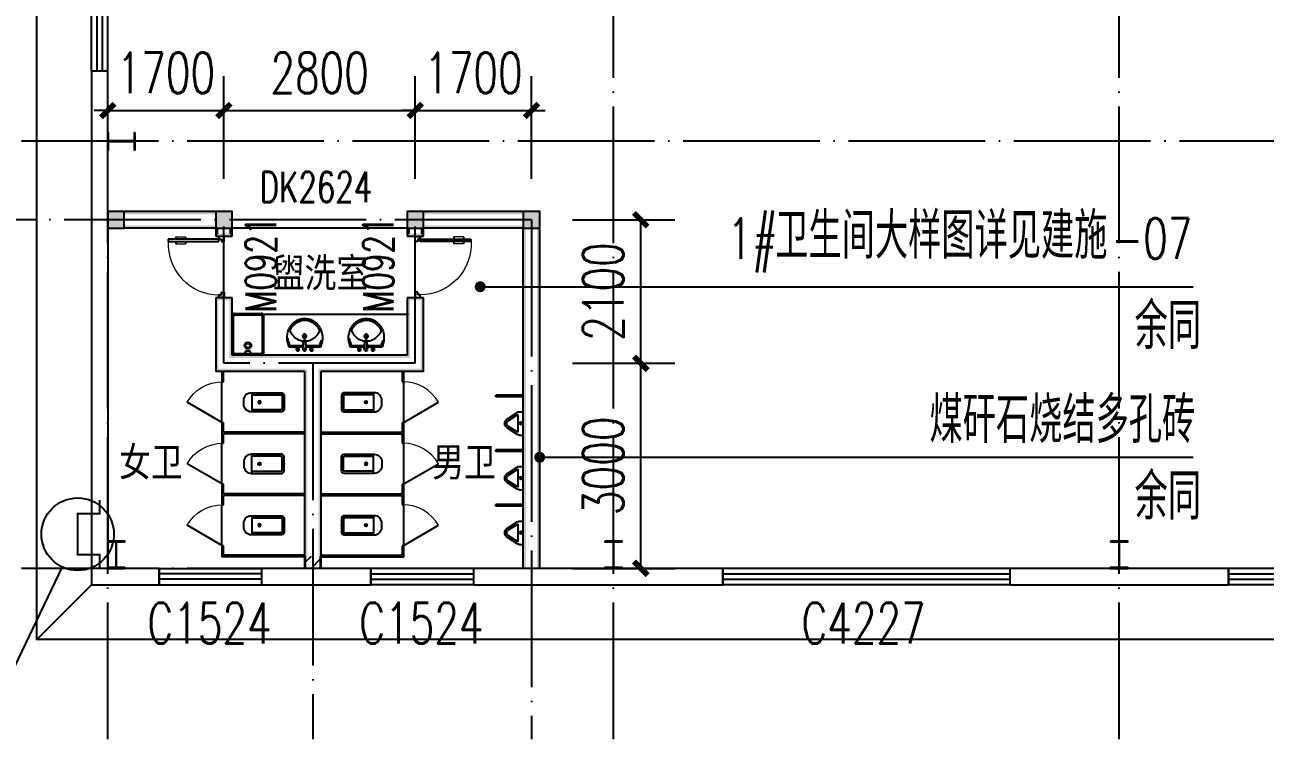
# Model space of a CAD drawing. Extents: x 13898408 to 14113608, y -853943 to -68012.
# Drawn here: x 13915394 to 13933544, y -292143 to -281690 of the extents above; entities that cross this region are included whole.
import ezdxf

# ---------------------------------------------------------------- set-up
doc = ezdxf.new("R2010")
doc.units = 0
doc.header["$LTSCALE"] = 1000
doc.header["$MEASUREMENT"] = 0
doc.linetypes.add('DOTE', pattern=[2.42, 2, -0.2, 0.02, -0.2])
for name, color, linetype in [('COLUMN', 2, 'Continuous'), ('DIM_LEAD', 3, 'Continuous'), ('DOTE', 1, 'DOTE'), ('LVTRY', 6, 'Continuous'), ('PUB_DIM', 3, 'Continuous'), ('PUB_HATCH', 8, 'Continuous'), ('PUB_TEXT', 7, 'Continuous'), ('PUB_WALL', 9, 'Continuous'), ('WALL', 9, 'Continuous'), ('WALL-PARAPET', 6, 'Continuous'), ('WINDOW', 4, 'Continuous'), ('WINDOW_TEXT', 7, 'Continuous')]:
    doc.layers.add(name, color=color, linetype=linetype)
doc.styles.add('_TCH_DIM', font='SIMPLEX', dxfattribs={"bigfont": 'GBCBIG'})
doc.styles.add('_TCH_DIM_T3', font='SIMPLEX', dxfattribs={"width": 0.705882, "bigfont": 'GBCBIG'})
doc.styles.add('_TCH_WINDOW', font='SIMPLEX', dxfattribs={"height": 3.5, "bigfont": 'GBCBIG'})
doc.styles.add('YAYA', font='', dxfattribs={"width": 0.8, "height": 1})
doc.styles.get('YAYA').set_extended_font_data('SimSun')
doc.dimstyles.new('_TCH_ARCH&&200', dxfattribs={"dimtxt": 595, "dimasz": 200, "dimexe": 500, "dimexo": 600, "dimgap": 252.5, "dimtad": 1, "dimdec": 0, "dimzin": 0, "dimdsep": 46, "dimtxsty": '_TCH_DIM_T3', "dimblk": 'ARCHTICK', "dimcen": 0.09, "dimclrt": 7, "dimazin": 2, "dimtfac": 1, "dimtdec": 0, "dimtix": 1, "dimtmove": 2, "dimatfit": 3, "dimfxl": 0, "dimtolj": 1, "dimtzin": 0, "dimarcsym": 0})

# ---------------------------------------------------------------- blocks, each defined once
blk = doc.blocks.new('A$C797E1D2B')
at = {"layer": 'COLUMN'}
h = blk.add_hatch(color=256, dxfattribs=at)
h.paths.add_polyline_path([(125, 400), (250, 400), (250, 388), (130, 388), (130, 200), (125, 200)])
h.paths.add_polyline_path([(0, 400), (125, 400), (125, 200), (120, 200), (120, 388), (0, 388)])
h.paths.add_polyline_path([(0, 12), (120, 12), (120, 200), (125, 200), (125, 0), (0, 0)])
h.paths.add_polyline_path([(125, 200), (130, 200), (130, 12), (250, 12), (250, 0), (125, 0)])
blk.add_lwpolyline([(250, 0), (250, 12), (130, 12), (130, 388), (250, 388), (250, 400), (0, 400), (0, 388), (120, 388), (120, 12), (0, 12), (0, 0)], close=True, dxfattribs=at)
blk = doc.blocks.new('$TCHSYS$WIN2D')
for p, q in [((-0.5, 0.5), (0.5, 0.5)), ((-0.5, 0.5), (-0.5, -0.5)), ((0.5, 0.5), (0.5, -0.5)), ((0.5, 0.1667), (-0.5, 0.1667)), ((0.5, -0.1667), (-0.5, -0.1667)), ((-0.5, -0.5), (0.5, -0.5))]:
    blk.add_line(p, q)
blk = doc.blocks.new('$lvtry$00000037')
for p, q in [((-305, -430, 0), (-305, -30, 0)), ((-285, -420, 0), (-285, -40, 0)), ((-275, 0, 0), (275, 0, 0)), ((-265, -20, 0), (265, -20, 0)), ((285, -180, 0), (245, -198, 0)), ((285, -40, 0), (285, -420, 0)), ((305, -30, 0), (305, -430, 0)), ((245, -198, 0), (245, -263, 0)), ((245, -263, 0), (285, -280, 0)), ((275, -460, 0), (-275, -460, 0)), ((265, -440, 0), (-265, -440, 0))]:
    blk.add_line(p, q)
for radius in [50, 32.5]:
    blk.add_circle((165, -230, 0), radius)
for centre, radius, start, end in [((-275, -30, 0), 30, 90, 180), ((-265, -40, 0), 20, 90, 180), ((265, -40, 0), 20, 0, 90), ((275, -30, 0), 30, 0, 90), ((-275, -430, 0), 30, 180, 270), ((-265, -420, 0), 20, 180, 270), ((265, -420, 0), 20, 270, 0), ((275, -430, 0), 30, 270, 0)]:
    blk.add_arc(centre, radius, start, end)
blk = doc.blocks.new('$lvtry$00000007')
for p, q in [((-170, 0, 0), (170, 0, 0)), ((-170, -61, 0), (-170, 0, 0)), ((-162, -88, 0), (-69, -231, 0)), ((-124, -91, 0), (-43, -216, 0)), ((-116, -76, 0), (116, -76, 0)), ((43, -216, 0), (124, -91, 0)), ((69, -231, 0), (162, -88, 0)), ((170, -61, 0), (170, 0, 0))]:
    blk.add_line(p, q)
blk.add_circle((0, -38, 0), 17.7)
for centre, radius, start, end in [((-120, -61, 0), 50, 180, 213.0863), ((-116, -86, 0), 10, 90, 213.0863), ((116, -86, 0), 10, 326.9137, 90), ((120, -61, 0), 50, 326.9137, 0), ((0, -191, 0), 80, 210, 330), ((0, -191, 0), 50, 210, 330)]:
    blk.add_arc(centre, radius, start, end)
blk = doc.blocks.new('$TCHSYS$APDOOR2D')
blk.add_line((0.5, 0), (0, 0.866))
at = {"lineweight": 13}
blk.add_arc((0.5, 0), 1, 120, 180, dxfattribs=at)
blk = doc.blocks.new('_FZH')
blk.add_lwpolyline([(-0.5, -0.5), (0.5, -0.5), (0.5, 0.5), (-0.5, 0.5)], close=True)
at = {"layer": 'PUB_HATCH'}
blk.add_solid([(-0.5, -0.5), (0.5, -0.5), (-0.5, 0.5), (0.5, 0.5)], dxfattribs=at)
blk = doc.blocks.new('$lvtry$00000192')
for p, q in [((-249, -114, 0), (-277, -200, 0)), ((-257, -192, 0), (-247, -166, 0)), ((-30, -114, 0), (-249, -114, 0)), ((-237, -138, 0), (-247, -166, 0)), ((-235, -138, 0), (-27, -138, 0)), ((-144, -84, 0), (-75, -83, 0)), ((-109, -118, 0), (-110, -49, 0)), ((-24, -72, 0), (-30, -109, 0)), ((-30, -109, 0), (-17, -212, 0)), ((-24, -72, 0), (0, -73, 0)), ((-24, -72, 0), (-17, -212, 0)), ((-23, -91, 0), (0, -91, 0)), ((24, -73, 0), (0, -73, 0)), ((23, -92, 0), (0, -91, 0)), ((24, -73, 0), (14, -212, 0)), ((30, -110, 0), (14, -212, 0)), ((24, -73, 0), (30, -110, 0)), ((26, -138, 0), (243, -138, 0)), ((256, -114, 0), (29, -114, 0)), ((75, -83, 0), (144, -82, 0)), ((110, -117, 0), (109, -48, 0)), ((243, -138, 0), (263, -192, 0)), ((243, -138, 0), (272, -216, 0)), ((283, -200, 0), (256, -114, 0)), ((-43, -272, 0), (43, -271, 0)), ((-18, -202, 0), (-1, -202, 0)), ((-17, -212, 0), (-1, -212, 0)), ((15, -203, 0), (-1, -202, 0)), ((14, -212, 0), (-1, -212, 0)), ((1, -314, 0), (0, -229, 0))]:
    blk.add_line(p, q)
for points in [[(-277, -200, 0.044851), (-282, -257, 0.06689), (-277, -296, 0.023023), (-257, -356, 0.044853), (-243, -386, 0.043799), (-215, -425, 0.044001), (-180, -459, 0.042834), (-139, -487, 0.043018), (-95, -507, 0.042273), (-47, -520, 0.042347), (2, -524, 0.04234), (52, -520, 0.042268), (100, -508, 0.043003), (144, -488, 0.042821), (185, -460, 0.043985), (220, -426, 0.043782), (249, -387, 0.044843), (273, -338, 0.059205), (283, -297, 0.030672), (287, -241, 0.04375), (283, -201, 0.001982), (283, -201, 0.000717), (283, -200)], [(-21, -200, 0.021783), (-40, -200, 0.043137), (-49, -201, 0.041783), (-92, -214, 0.044848), (-129, -233, 0.04131), (-155, -252, 0.026055), (-194, -290, 0.052783), (-228, -336, 0.159914), (-231, -349, 0.063485), (-229, -357, 0.0374), (-221, -373, 0.051256), (-198, -406, 0.043963), (-164, -440, 0.042872), (-127, -465, 0.042994), (-86, -483, 0.042296), (-43, -495, 0.042347), (2, -499, 0.042341), (47, -495, 0.042292), (91, -484, 0.04298), (132, -466, 0.042859), (169, -440, 0.043948), (202, -409, 0.046877), (227, -374, 0.041749), (235, -357, 0.059652), (238, -346, 0.177603), (234, -327, 0.063235), (189, -275, 0.024325), (146, -239, 0.043369), (120, -223, 0.042415), (76, -205, 0.050318), (38, -197, 0.034463), (33, -197, 0.015757), (19, -198, 0.015757)]]:
    blk.add_lwpolyline(points, format="xyb")
at = {"elevation": 0}
blk.add_lwpolyline([(-257, -192), (-264, -237), (-264, -241)], dxfattribs=at)
for centre, radius in [((-109, -83, 0), 23.8), ((-109, -83, 0), 14.2), ((110, -83, 0), 23.8), ((110, -83, 0), 14.2), ((0, -271, 0), 28.5), ((0, -271, 0), 19)]:
    blk.add_circle(centre, radius)
for centre, start, end in [((-1, -61, 0), 79.8328, 278.7823), ((1, -61, 0), 259.8328, 98.7823)]:
    blk.add_arc(centre, 6.83, start, end)
blk.add_point((0, -91, 0))
blk = doc.blocks.new('$lvtry$00000200')
at = {"color": 0}
for p, q in [((-110, -40, 0), (-110, -470, 0)), ((100, -30, 0), (-100, -30, 0)), ((110, -470, 0), (110, -40, 0))]:
    blk.add_line(p, q, dxfattribs=at)
at = {"color": 0, "elevation": 0}
blk.add_lwpolyline([(100, 0), (-100, 0, 0.414214), (-140, -40), (-140, -480, 0.414214), (-30, -590), (30, -590, 0.414214), (140, -480), (140, -40, 0.414214)], format="xyb", close=True, dxfattribs=at)
blk.add_lwpolyline([(140, -470), (-140, -470)], dxfattribs=at)
at = {"color": 0}
blk.add_circle((0, -359, 0), 20, dxfattribs=at)
for centre, start, end in [((-100, -40, 0), 90, 180), ((100, -40, 0), 0, 90)]:
    blk.add_arc(centre, 10, start, end, dxfattribs=at)
for p in [(0, 0), (0, -359, 0)]:
    blk.add_point(p, dxfattribs=at)
blk = doc.blocks.new('$DorLib2D$00000009')
for p, q in [((0.413, 0.905), (0.413, 0.081)), ((0.454, 0.905), (0.413, 0.905)), ((0.454, 0.081), (0.454, 0.905)), ((0.413, 0.782), (0.378, 0.782)), ((0.413, 0.624), (0.378, 0.624)), ((0.489, 0.782), (0.454, 0.782)), ((0.489, 0.624), (0.454, 0.624)), ((-0.494, 0.081), (-0.453, 0.081)), ((-0.494, -0.002), (-0.494, 0.081)), ((-0.453, 0.081), (-0.453, 0.039)), ((-0.453, 0.039), (-0.412, 0.039)), ((-0.412, 0.039), (-0.412, -0.002)), ((0.413, 0.081), (0.454, 0.081)), ((0.454, 0.039), (0.413, 0.039)), ((0.413, 0.039), (0.413, -0.002)), ((0.495, 0.081), (0.454, 0.081)), ((0.454, 0.081), (0.454, 0.039)), ((0.495, -0.002), (0.495, 0.081)), ((-0.494, -0.002), (-0.494, -0.002)), ((-0.412, -0.002), (-0.494, -0.002)), ((0.413, -0.002), (0.495, -0.002)), ((0.495, -0.002), (0.495, -0.002))]:
    blk.add_line(p, q)
at = {"lineweight": 13}
for p, q in [((0.378, 0.782), (0.378, 0.624)), ((0.489, 0.782), (0.489, 0.624))]:
    blk.add_line(p, q, dxfattribs=at)
blk.add_arc((0.372, 0.082), 0.825, 87.134, 180.0717, dxfattribs=at)
blk = doc.blocks.new('_ArchTick')
at = {"color": 0, "linetype": 'ByBlock', "const_width": 0.4}
blk.add_lwpolyline([(-0.5, -0.5), (0.5, 0.5)], dxfattribs=at)
blk = doc.blocks.new('*D951')
at = {"layer": 'Defpoints', "color": 0}
for p in [(13918308, -282943), (13916608, -284543), (13918308, -284543)]:
    blk.add_point(p, dxfattribs=at)
at = {"layer": 'PUB_DIM', "color": 0, "lineweight": -2}
for p, q in [((13916608, -283943), (13916608, -282443)), ((13918308, -283943), (13918308, -282443)), ((13916608, -282943), (13916408, -282943)), ((13916608, -282943), (13918308, -282943)), ((13918308, -282943), (13918508, -282943))]:
    blk.add_line(p, q, dxfattribs=at)
at = {"layer": 'PUB_DIM', "color": 0, "lineweight": -2, "xscale": 200, "yscale": 200, "zscale": 200}
blk.add_blockref('_ArchTick', (13916608, -282943), dxfattribs=at)
at = {"layer": 'PUB_DIM', "color": 0, "lineweight": -2, "xscale": 200, "yscale": 200, "zscale": 200, "rotation": 180}
blk.add_blockref('_ArchTick', (13918308, -282943), dxfattribs=at)
at = {"layer": 'PUB_DIM', "color": 7, "insert": (13917458, -282393), "char_height": 595, "attachment_point": 5, "style": '_TCH_DIM_T3'}
blk.add_mtext('\\A1;1700', dxfattribs=at)
blk = doc.blocks.new('*D952')
at = {"layer": 'Defpoints', "color": 0}
for p in [(13921108, -282943), (13918308, -284543), (13921108, -284543)]:
    blk.add_point(p, dxfattribs=at)
at = {"layer": 'PUB_DIM', "color": 0, "lineweight": -2}
for p, q in [((13918308, -283943), (13918308, -282443)), ((13921108, -283943), (13921108, -282443)), ((13918308, -282943), (13921108, -282943))]:
    blk.add_line(p, q, dxfattribs=at)
at = {"layer": 'PUB_DIM', "color": 0, "lineweight": -2, "xscale": 200, "yscale": 200, "zscale": 200, "rotation": 180}
blk.add_blockref('_ArchTick', (13918308, -282943), dxfattribs=at)
at = {"layer": 'PUB_DIM', "color": 0, "lineweight": -2, "xscale": 200, "yscale": 200, "zscale": 200}
blk.add_blockref('_ArchTick', (13921108, -282943), dxfattribs=at)
at = {"layer": 'PUB_DIM', "color": 7, "insert": (13919708, -282393), "char_height": 595, "attachment_point": 5, "style": '_TCH_DIM_T3'}
blk.add_mtext('\\A1;2800', dxfattribs=at)
blk = doc.blocks.new('*D953')
at = {"layer": 'Defpoints', "color": 0}
for p in [(13922808, -282943), (13921108, -284543), (13922808, -284543)]:
    blk.add_point(p, dxfattribs=at)
at = {"layer": 'PUB_DIM', "color": 0, "lineweight": -2}
for p, q in [((13921108, -283943), (13921108, -282443)), ((13922808, -283943), (13922808, -282443)), ((13921108, -282943), (13920908, -282943)), ((13921108, -282943), (13922808, -282943)), ((13922808, -282943), (13923008, -282943))]:
    blk.add_line(p, q, dxfattribs=at)
at = {"layer": 'PUB_DIM', "color": 0, "lineweight": -2, "xscale": 200, "yscale": 200, "zscale": 200}
blk.add_blockref('_ArchTick', (13921108, -282943), dxfattribs=at)
at = {"layer": 'PUB_DIM', "color": 0, "lineweight": -2, "xscale": 200, "yscale": 200, "zscale": 200, "rotation": 180}
blk.add_blockref('_ArchTick', (13922808, -282943), dxfattribs=at)
at = {"layer": 'PUB_DIM', "color": 7, "insert": (13921958, -282393), "char_height": 595, "attachment_point": 5, "style": '_TCH_DIM_T3'}
blk.add_mtext('\\A1;1700', dxfattribs=at)
blk = doc.blocks.new('*D954')
at = {"layer": 'Defpoints', "color": 0}
for p in [(13922808, -286643), (13924408, -286643), (13922808, -289643)]:
    blk.add_point(p, dxfattribs=at)
at = {"layer": 'PUB_DIM', "color": 0, "lineweight": -2}
for p, q in [((13923408, -286643), (13924908, -286643)), ((13924408, -289643), (13924408, -286643)), ((13923408, -289643), (13924908, -289643))]:
    blk.add_line(p, q, dxfattribs=at)
at = {"layer": 'PUB_DIM', "color": 0, "lineweight": -2, "xscale": 200, "yscale": 200, "zscale": 200}
for p, rotation in [((13924408, -286643), 90), ((13924408, -289643), 270)]:
    blk.add_blockref('_ArchTick', p, dxfattribs=dict(at, rotation=rotation))
at = {"layer": 'PUB_DIM', "color": 7, "insert": (13923858, -288143), "char_height": 595, "attachment_point": 5, "rotation": 90, "style": '_TCH_DIM_T3'}
blk.add_mtext('\\A1;3000', dxfattribs=at)
blk = doc.blocks.new('*D955')
at = {"layer": 'Defpoints', "color": 0}
for p in [(13922808, -284543), (13924408, -284543), (13922808, -286643)]:
    blk.add_point(p, dxfattribs=at)
at = {"layer": 'PUB_DIM', "color": 0, "lineweight": -2}
for p, q in [((13923408, -284543), (13924908, -284543)), ((13924408, -286643), (13924408, -284543)), ((13923408, -286643), (13924908, -286643))]:
    blk.add_line(p, q, dxfattribs=at)
at = {"layer": 'PUB_DIM', "color": 0, "lineweight": -2, "xscale": 200, "yscale": 200, "zscale": 200}
for p, rotation in [((13924408, -284543), 90), ((13924408, -286643), 270)]:
    blk.add_blockref('_ArchTick', p, dxfattribs=dict(at, rotation=rotation))
at = {"layer": 'PUB_DIM', "color": 7, "insert": (13923858, -285593), "char_height": 595, "attachment_point": 5, "rotation": 90, "style": '_TCH_DIM_T3'}
blk.add_mtext('\\A1;2100', dxfattribs=at)

msp = doc.modelspace()

# ---------------------------------------------------------------- hatches: boundary and pattern name
at = {"layer": 'PUB_HATCH'}
h = msp.add_hatch(dxfattribs=at)
h.set_pattern_fill('普通砖', color=256, scale=50, style=0)
h.set_pattern_definition([(45, (0, 89.76), (-88.388383, 88.388383), [])])
h.paths.add_polyline_path([(13919728, -289463), (13919488, -289463), (13919488, -289643.1), (13919728, -289643.1)])
at = {"layer": 'PUB_WALL'}
for points in [[(13916848, -284423.1), (13916608, -284423.1), (13916668, -284483.1), (13916788, -284483.1)], [(13916608, -284423.1), (13916608, -284663.1), (13916668, -284603.1), (13916668, -284483.1)], [(13916848, -284663.1), (13916848, -284423.1), (13916788, -284483.1), (13916788, -284603.1)], [(13916848, -284423.1), (13916848, -284463.1), (13918188, -284463.1), (13918188, -284423.1)], [(13918428, -284423.1), (13918188, -284423.1), (13918248, -284483.1), (13918368, -284483.1)], [(13918188, -284423.1), (13918188, -284663.1), (13918248, -284603.1), (13918248, -284483.1)], [(13918428, -284663.1), (13918428, -284423.1), (13918368, -284483.1), (13918368, -284603.1)], [(13921228, -284423.1), (13920988, -284423.1), (13921048, -284483.1), (13921168, -284483.1)], [(13920988, -284423.1), (13920988, -284663.1), (13921048, -284603.1), (13921048, -284483.1)], [(13921228, -284663.1), (13921228, -284423.1), (13921168, -284483.1), (13921168, -284603.1)], [(13921228, -284423.1), (13921228, -284463.1), (13922688, -284463.1), (13922688, -284423.1)], [(13922928, -284423.1), (13922688, -284423.1), (13922748, -284483.1), (13922868, -284483.1)], [(13922688, -284423.1), (13922688, -284663.1), (13922748, -284603.1), (13922748, -284483.1)], [(13922928, -284663.1), (13922928, -284423.1), (13922868, -284483.1), (13922868, -284603.1)], [(13916608, -284663.1), (13916848, -284663.1), (13916788, -284603.1), (13916668, -284603.1)], [(13916848, -284623.1), (13916848, -284663.1), (13918188, -284663.1), (13918188, -284623.1)], [(13918188, -284663.1), (13918428, -284663.1), (13918368, -284603.1), (13918248, -284603.1)], [(13918228, -284663.1), (13918188, -284663.1), (13918188, -284783.1), (13918228, -284743.1)], [(13918188, -284783.1), (13918428, -284783.1), (13918388, -284743.1), (13918228, -284743.1)], [(13918428, -284663.1), (13918388, -284663.1), (13918388, -284743.1), (13918428, -284783.1)], [(13920988, -284663.1), (13921228, -284663.1), (13921168, -284603.1), (13921048, -284603.1)], [(13921028, -284663.1), (13920988, -284663.1), (13920988, -284783.1), (13921028, -284743.1)], [(13920988, -284783.1), (13921228, -284783.1), (13921188, -284743.1), (13921028, -284743.1)], [(13921228, -284663.1), (13921188, -284663.1), (13921188, -284743.1), (13921228, -284783.1)], [(13921228, -284623.1), (13921228, -284663.1), (13922688, -284663.1), (13922688, -284623.1)], [(13922688, -284663.1), (13922928, -284663.1), (13922868, -284603.1), (13922748, -284603.1)], [(13922728, -284663.1), (13922688, -284663.1), (13922688, -289643.1), (13922728, -289643.1)], [(13922928, -284663.1), (13922888, -284663.1), (13922888, -289643.1), (13922928, -289643.1)], [(13918428, -285683.1), (13918188, -285683.1), (13918228, -285723.1), (13918388, -285723.1)], [(13918188, -285683.1), (13918188, -286763.1), (13918228, -286723.1), (13918228, -285723.1)], [(13918428, -286523.1), (13918428, -285683.1), (13918388, -285723.1), (13918388, -286563.1)], [(13921228, -285683.1), (13920988, -285683.1), (13921028, -285723.1), (13921188, -285723.1)], [(13920988, -285683.1), (13920988, -286523.1), (13921028, -286563.1), (13921028, -285723.1)], [(13921228, -286763.1), (13921228, -285683.1), (13921188, -285723.1), (13921188, -286723.1)], [(13919728, -286523.1), (13918428, -286523.1), (13918388, -286563.1), (13919728, -286563.1)], [(13920988, -286523.1), (13919728, -286523.1), (13919728, -286563.1), (13921028, -286563.1)], [(13919488, -286763.1), (13918188, -286763.1), (13918228, -286723.1), (13919528, -286723.1)], [(13919488, -286763.1), (13919488, -287663.1), (13919528, -287663.1), (13919528, -286723.1)], [(13921228, -286763.1), (13919728, -286763.1), (13919688, -286723.1), (13921188, -286723.1)], [(13919728, -286763.1), (13919728, -287663.1), (13919688, -287663.1), (13919688, -286723.1)], [(13919488, -287663.1), (13919488, -288563), (13919528, -288563), (13919528, -287663.1)], [(13919728, -287663.1), (13919728, -288563), (13919688, -288563), (13919688, -287663.1)], [(13919488, -288563), (13919488, -289463), (13919528, -289463), (13919528, -288563)], [(13919728, -288563), (13919728, -289463), (13919688, -289463), (13919688, -288563)], [(13919488, -289463), (13919488, -289643.1), (13919513, -289643.1), (13919513, -289463)], [(13919728, -289463), (13919728, -289643.1), (13919703, -289643.1), (13919703, -289463)]]:
    msp.add_hatch(color=256, dxfattribs=at).paths.add_polyline_path(points)

# ---------------------------------------------------------------- linework, layer by layer
at = {"ltscale": 0.5}
msp.add_line((13916368, -289883.1), (13915568, -290683.1), dxfattribs=at)
msp.add_lwpolyline([(13938808, -290683.1), (13915568, -290683.1), (13915568, -277143.1)], dxfattribs=at)
at = {"const_width": 30}
msp.add_lwpolyline([(13916488, -289643.1), (13916488, -289443.1), (13916168, -289443.1), (13916168, -288843.1), (13916488, -288843.1), (13916488, -288643.1)], dxfattribs=at)
at = {"layer": 'DIM_LEAD'}
for p, q in [((13922058, -285522.3), (13922828, -285522.3)), ((13922828, -285522.3), (13932489.7, -285522.3)), ((13922928, -288018.2), (13927228, -288018.2)), ((13927228, -288018.2), (13932489.7, -288018.2)), ((13915938.9, -289621.3), (13914108, -293443.1))]:
    msp.add_line(p, q, dxfattribs=at)
at = {"layer": 'DIM_LEAD', "const_width": 80}
for points in [[(13922018, -285522.3, 1), (13922098, -285522.3, 1)], [(13922888, -288018.2, 1), (13922968, -288018.2, 1)]]:
    msp.add_lwpolyline(points, format="xyb", close=True, dxfattribs=at)
at = {"layer": 'DIM_LEAD'}
msp.add_circle((13916168, -289143.1), 530.2, dxfattribs=at)
at = {"layer": 'DOTE'}
for p, q in [((13916608, -292143.1), (13916608, -237143.1)), ((13924008, -292143.1), (13924008, -237143.1)), ((13931408, -292143.1), (13931408, -237143.1)), ((14081908, -283393.1), (13914108, -283393.1)), ((13922808, -284543.1), (13914108, -284543.1)), ((13918308, -286643.1), (13918308, -284543.1)), ((13921108, -286643.1), (13921108, -284543.1)), ((13922808, -284543.1), (13922808, -292143.1)), ((13921108, -286643.1), (13918308, -286643.1)), ((13919608, -286643.1), (13919608, -292143.1)), ((14081908, -289643.1), (13914108, -289643.1))]:
    msp.add_line(p, q, dxfattribs=at)
at = {"layer": 'LVTRY'}
for p, q in [((13918888, -285923.1), (13921008, -285923.1)), ((13918888, -286523.1), (13918888, -285923.1)), ((13918275.5, -286763.1), (13918275.5, -286913.1)), ((13918300.5, -286763.1), (13918275.5, -286763.1)), ((13918300.5, -286913.1), (13918300.5, -286763.1)), ((13920915.5, -286763.1), (13920915.5, -286913.1)), ((13920940.5, -286763.1), (13920915.5, -286763.1)), ((13920940.5, -286913.1), (13920940.5, -286763.1)), ((13918275.5, -286913.1), (13918300.5, -286913.1)), ((13918275.5, -287513.1, 400), (13918275.5, -286913.1, 400)), ((13920915.5, -286913.1), (13920940.5, -286913.1)), ((13920940.5, -287513.1, 400), (13920940.5, -286913.1, 400)), ((13922688, -287110.6), (13922288, -287110.6)), ((13922288, -287135.6), (13922288, -287110.6)), ((13922688, -287135.6), (13922288, -287135.6)), ((13922688, -287135.6), (13922688, -287110.6)), ((13918300.5, -287513.1), (13918275.5, -287513.1)), ((13918275.5, -287513.1), (13918275.5, -287663.1)), ((13918275.5, -287663.1), (13918275.5, -287813.1)), ((13918300.5, -287650.6), (13918300.5, -287513.1)), ((13919488, -287650.6), (13918300.5, -287650.6)), ((13919488, -287675.6), (13918300.5, -287675.6)), ((13918300.5, -287813.1), (13918300.5, -287675.6)), ((13919488, -287675.6), (13919488, -287650.6)), ((13919728, -287650.6), (13920915.5, -287650.6)), ((13919728, -287675.6), (13920915.5, -287675.6)), ((13920940.5, -287513.1), (13920915.5, -287513.1)), ((13920915.5, -287513.1), (13920915.5, -287650.6)), ((13920915.5, -287675.6), (13920915.5, -287813.1)), ((13920940.5, -287663.1), (13920940.5, -287513.1)), ((13920940.5, -287813.1), (13920940.5, -287663.1)), ((13918275.5, -287813.1), (13918300.5, -287813.1)), ((13918275.5, -288413.1, 400), (13918275.5, -287813.1, 400)), ((13920915.5, -287813.1), (13920940.5, -287813.1)), ((13920940.5, -288413.1, 400), (13920940.5, -287813.1, 400)), ((13922688, -287910.6), (13922288, -287910.6)), ((13922288, -287935.6), (13922288, -287910.6)), ((13922688, -287935.6), (13922288, -287935.6)), ((13922688, -287935.6), (13922688, -287910.6)), ((13918300.5, -288413.1), (13918275.5, -288413.1)), ((13918275.5, -288413.1), (13918275.5, -288563)), ((13918275.5, -288563), (13918275.5, -288713)), ((13918300.5, -288550.5), (13918300.5, -288413.1)), ((13919488, -288550.5), (13918300.5, -288550.5)), ((13919488, -288575.5), (13918300.5, -288575.5)), ((13918300.5, -288713), (13918300.5, -288575.5)), ((13919488, -288575.5), (13919488, -288550.5)), ((13919728, -288550.5), (13920915.5, -288550.5)), ((13919728, -288575.5), (13920915.5, -288575.5)), ((13920940.5, -288413.1), (13920915.5, -288413.1)), ((13920915.5, -288413.1), (13920915.5, -288550.5)), ((13920915.5, -288575.5), (13920915.5, -288713)), ((13920940.5, -288563), (13920940.5, -288413.1)), ((13920940.5, -288713), (13920940.5, -288563)), ((13918275.5, -288713), (13918300.5, -288713)), ((13918275.5, -289313, 400), (13918275.5, -288713, 400)), ((13920915.5, -288713), (13920940.5, -288713)), ((13920940.5, -289313, 400), (13920940.5, -288713, 400)), ((13922688, -288710.6), (13922288, -288710.6)), ((13922288, -288735.6), (13922288, -288710.6)), ((13922688, -288735.6), (13922288, -288735.6)), ((13922688, -288735.6), (13922688, -288710.6)), ((13918300.5, -289313), (13918275.5, -289313)), ((13918275.5, -289313), (13918275.5, -289475.5)), ((13918300.5, -289450.5), (13918300.5, -289313)), ((13920940.5, -289313), (13920915.5, -289313)), ((13920915.5, -289313), (13920915.5, -289450.5)), ((13920940.5, -289475.5), (13920940.5, -289313)), ((13919488, -289475.5), (13918275.5, -289475.5)), ((13919488, -289450.5), (13918300.5, -289450.5)), ((13919488, -289475.5), (13919488, -289450.5)), ((13919728, -289450.5), (13920915.5, -289450.5)), ((13919728, -289475.5), (13920940.5, -289475.5))]:
    msp.add_line(p, q, dxfattribs=at)
at = {"layer": 'WALL'}
for p, q in [((13918188, -284423.1), (13916848, -284423.1)), ((13922688, -284423.1), (13921228, -284423.1)), ((13918188, -284663.1), (13916848, -284663.1)), ((13918188, -284663.1), (13918188, -284783.1)), ((13918428, -284783.1), (13918428, -284663.1)), ((13920988, -284663.1), (13920988, -284783.1)), ((13921228, -284783.1), (13921228, -284663.1)), ((13922688, -284663.1), (13921228, -284663.1)), ((13922688, -289643.1), (13922688, -284663.1)), ((13922928, -289643.1), (13922928, -284663.1)), ((13918188, -284783.1), (13918428, -284783.1)), ((13920988, -284783.1), (13921228, -284783.1)), ((13918428, -285683.1), (13918188, -285683.1)), ((13918188, -285683.1), (13918188, -286763.1)), ((13918428, -286523.1), (13918428, -285683.1)), ((13921228, -285683.1), (13920988, -285683.1)), ((13920988, -285683.1), (13920988, -286523.1)), ((13921228, -286763.1), (13921228, -285683.1)), ((13919728, -286523.1), (13918428, -286523.1)), ((13920988, -286523.1), (13919728, -286523.1)), ((13919488, -286763.1), (13918188, -286763.1)), ((13919488, -286763.1), (13919488, -287663.1)), ((13921228, -286763.1), (13919728, -286763.1)), ((13919728, -286763.1), (13919728, -287663.1)), ((13919488, -287663.1), (13919488, -288563)), ((13919728, -287663.1), (13919728, -288563)), ((13919488, -288563), (13919488, -289463)), ((13919728, -288563), (13919728, -289463)), ((13919488, -289463), (13919488, -289643.1)), ((13919728, -289463), (13919728, -289643.1))]:
    msp.add_line(p, q, dxfattribs=at)
at = {"layer": 'WALL-PARAPET'}
for p, q in [((13916608, -282368.1), (13916368, -282368.1)), ((13916368, -282368.1), (13916368, -284543.1)), ((13916608, -284423.1), (13916608, -282368.1)), ((13916368, -284543.1), (13916368, -289883.1)), ((13916608, -284663.1), (13916608, -289643.1)), ((13917358, -289643.1), (13916608, -289643.1)), ((13917358, -289883.1), (13917358, -289643.1)), ((13919728, -289643.1), (13918858, -289643.1)), ((13918858, -289643.1), (13918858, -289883.1)), ((13920458, -289643.1), (13919728, -289643.1)), ((13920458, -289883.1), (13920458, -289643.1)), ((13922808, -289643.1), (13921958, -289643.1)), ((13921958, -289643.1), (13921958, -289883.1)), ((13925608, -289643.1), (13922808, -289643.1)), ((13925608, -289883.1), (13925608, -289643.1)), ((13933008, -289643.1), (13929808, -289643.1)), ((13929808, -289643.1), (13929808, -289883.1)), ((13933008, -289883.1), (13933008, -289643.1)), ((13916368, -289883.1), (13917358, -289883.1)), ((13918858, -289883.1), (13919728, -289883.1)), ((13919728, -289883.1), (13920458, -289883.1)), ((13921958, -289883.1), (13922808, -289883.1)), ((13922808, -289883.1), (13925608, -289883.1)), ((13929808, -289883.1), (13933008, -289883.1))]:
    msp.add_line(p, q, dxfattribs=at)
at = {"layer": 'WINDOW'}
msp.add_line((13920988, -284663.1), (13918428, -284663.1), dxfattribs=at)

# ---------------------------------------------------------------- block references
for p, rotation in [((13917008, -283518.1), 89.99999999999999), ((13916858, -289243.1), 180), ((13924133, -289243.1), 180), ((13931533, -289243.1), 180)]:
    msp.add_blockref('A$C797E1D2B', p, dxfattribs=dict(rotation=rotation))
at = {"layer": 'COLUMN', "xscale": 240, "yscale": 240, "zscale": 240}
for p in [(13916728, -284543.1), (13918308, -284543.1), (13921108, -284543.1), (13922808, -284543.1)]:
    msp.add_blockref('_FZH', p, dxfattribs=at)
at = {"layer": 'LVTRY'}
for name, p, rotation in [('$lvtry$00000037', (13918888, -286218.1, 0), 270.0000000000017), ('$lvtry$00000200', (13920028, -287213.1, -400), 89.99999999999999), ('$lvtry$00000200', (13919188, -288113.1, -400), 270), ('$lvtry$00000200', (13920028, -289013, -400), 89.99999999999999)]:
    msp.add_blockref(name, p, dxfattribs=dict(at, rotation=rotation))
at = {"layer": 'LVTRY', "xscale": 0.9107142857142857, "yscale": -1.023255813953488, "rotation": 359.9999999999565}
for p in [(13919487.8, -286522.8, 0), (13920387.8, -286522.8, 0)]:
    msp.add_blockref('$lvtry$00000192', p, dxfattribs=at)
at = {"layer": 'LVTRY', "xscale": -600, "zscale": 25, "rotation": 90}
for p, yscale in [((13918288, -287213.1), 600), ((13920928, -287213.1), -600), ((13918288, -288113.1), 600), ((13920928, -288113.1), -600), ((13918288, -289013), 600), ((13920928, -289013), -600)]:
    msp.add_blockref('$TCHSYS$APDOOR2D', p, dxfattribs=dict(at, yscale=yscale))
at = {"layer": 'LVTRY', "yscale": -1}
for name, p, rotation in [('$lvtry$00000200', (13919188, -287213.1, -400), 89.9999999999999), ('$lvtry$00000007', (13922688, -287523.1), 89.99999999999999), ('$lvtry$00000200', (13920028, -288113.1, -400), 269.9999999999999), ('$lvtry$00000007', (13922688, -288323.1), 89.99999999999999), ('$lvtry$00000200', (13919188, -289013, -400), 89.9999999999999), ('$lvtry$00000007', (13922688, -289123.1), 89.99999999999999)]:
    msp.add_blockref(name, p, dxfattribs=dict(at, rotation=rotation))
at = {"layer": 'WINDOW'}
ref = msp.add_blockref('$TCHSYS$WIN2D', (13916488, -280268.1), dxfattribs=dict(at, xscale=-4200, yscale=240, zscale=-4200, rotation=270))
ref.add_attrib('A', 'C4227a', (13916105.7, -281398.1), dxfattribs={"layer": 'WINDOW_TEXT', "ltscale": 0.5, "height": 595, "rotation": 90, "style": '_TCH_WINDOW', "width": 0.705882})
ref = msp.add_blockref('$DorLib2D$00000009', (13918308, -285233.1), dxfattribs=dict(at, xscale=900, yscale=900, zscale=900, rotation=90))
ref.add_attrib('A', 'M0921', (13919070.9, -285900.6), dxfattribs={"layer": 'WINDOW_TEXT', "ltscale": 0.5, "height": 446.25, "rotation": 90, "style": '_TCH_WINDOW', "width": 0.705882})
ref = msp.add_blockref('$DorLib2D$00000009', (13921108, -285233.1), dxfattribs=dict(at, xscale=900, yscale=-900, zscale=900, rotation=90))
ref.add_attrib('A', 'M0921', (13920791.3, -285900.6), dxfattribs={"layer": 'WINDOW_TEXT', "ltscale": 0.5, "height": 446.25, "rotation": 90, "style": '_TCH_WINDOW', "width": 0.705882})
ref = msp.add_blockref('$TCHSYS$WIN2D', (13918108, -289763.1), dxfattribs=dict(at, xscale=1500, yscale=240, zscale=1500))
ref.add_attrib('A', 'C1524', (13917188, -290740.4), dxfattribs={"layer": 'WINDOW_TEXT', "ltscale": 0.5, "height": 595, "style": '_TCH_WINDOW', "width": 0.705882})
ref = msp.add_blockref('$TCHSYS$WIN2D', (13921208, -289763.1), dxfattribs=dict(at, xscale=-1500, yscale=240, zscale=-1500))
ref.add_attrib('A', 'C1524', (13920288, -290740.4), dxfattribs={"layer": 'WINDOW_TEXT', "ltscale": 0.5, "height": 595, "style": '_TCH_WINDOW', "width": 0.705882})
ref = msp.add_blockref('$TCHSYS$WIN2D', (13927708, -289763.1), dxfattribs=dict(at, xscale=-4200, yscale=240, zscale=-4200))
ref.add_attrib('A', 'C4227', (13926758, -290740.4), dxfattribs={"layer": 'WINDOW_TEXT', "ltscale": 0.5, "height": 595, "style": '_TCH_WINDOW', "width": 0.705882})
ref = msp.add_blockref('$TCHSYS$WIN2D', (13935108, -289763.1), dxfattribs=dict(at, xscale=-4200, yscale=240, zscale=-4200))
ref.add_attrib('A', 'C4227a', (13933978, -290740.4), dxfattribs={"layer": 'WINDOW_TEXT', "ltscale": 0.5, "height": 595, "style": '_TCH_WINDOW', "width": 0.705882})

# ---------------------------------------------------------------- texts
at = {"layer": 'PUB_TEXT'}
for s, height, style, width, p in [('1#', 595, '_TCH_DIM', 0.705882, (13925674.8, -285114)), ('-07', 595, '_TCH_DIM', 0.705882, (13931289.7, -285114)), ('盥洗室', 425.32, 'YAYA', 0.8, (13919024.2, -285529.7)), ('女卫', 425.32, 'YAYA', 0.8, (13916775.2, -288298.7)), ('男卫', 425.32, 'YAYA', 0.8, (13921357.8, -288298.7))]:
    msp.add_text(s, height=height, dxfattribs=dict(at, style=style, width=width)).set_placement(p)
at = {"layer": 'PUB_TEXT', "style": '_TCH_DIM'}
for s, p in [('卫生间大样图详见建施', (13926374.8, -285114)), ('余同', (13931633.3, -286432.3)), ('煤矸石烧结多孔砖', (13928632.3, -287808.2)), ('余同', (13931633.3, -288928.2))]:
    msp.add_text(s, height=675.18, dxfattribs=at).set_placement(p)
at = {"layer": 'WINDOW_TEXT', "style": '_TCH_WINDOW', "width": 0.705882}
msp.add_text('DK2624', height=446.25, dxfattribs=at).set_placement((13918830.5, -284286.2))

# ---------------------------------------------------------------- dimensions: what is measured, and where the dimension line sits
at = {"layer": 'PUB_DIM'}
for p1, p2, distance, text, picture, middle in [((13916608, -284543.1), (13918308, -284543.1), 1600, '1700', '*D951', (13917458, -282393.1)), ((13918308, -284543.1), (13921108, -284543.1), 1600, '2800', '*D952', (13919708, -282393.1)), ((13921108, -284543.1), (13922808, -284543.1), 1600, '1700', '*D953', (13921958, -282393.1)), ((13922808, -286643.1), (13922808, -284543.1), -1600, '2100', '*D955', (13923858, -285593.1)), ((13922808, -289643.1), (13922808, -286643.1), -1600, '3000', '*D954', (13923858, -288143.1))]:
    dim = msp.add_aligned_dim(p1=p1, p2=p2, distance=distance, text=text, dimstyle='_TCH_ARCH&&200', dxfattribs=at)
    dim.commit()
    dim.dimension.update_dxf_attribs({"geometry": picture, "text_midpoint": middle})

doc.saveas('drawing.dxf')
